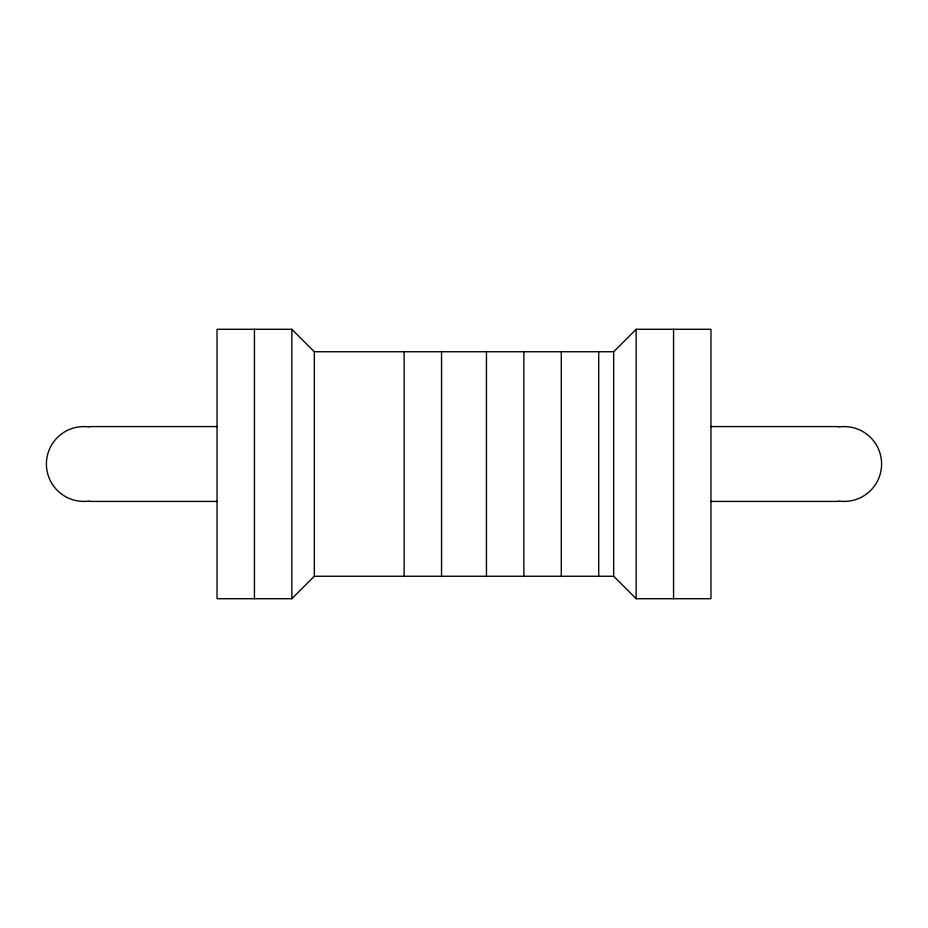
<?xml version="1.0" encoding="UTF-8"?>
<svg xmlns="http://www.w3.org/2000/svg" width="928" height="928" viewBox="0 0 928 928"><rect width="100%" height="100%" fill="white"/><g stroke="black" fill="none" stroke-linecap="round" stroke-linejoin="round"><path stroke-width="1.39" d="M291.868 598.711L314.325 576.253L613.675 576.253L636.132 598.711L710.964 598.711L710.964 329.289L636.132 329.289L613.675 351.747L314.325 351.747L291.868 329.289L217.036 329.289L217.036 598.711L291.868 598.711L291.868 329.289M89.83 426.578L217.036 426.578M710.964 426.578L838.17 426.578M89.83 501.422L217.036 501.422M710.964 501.422L838.17 501.422M673.554 329.289L673.554 598.711M636.132 329.289L636.132 598.711M613.675 351.747L613.675 576.253M598.711 351.747L598.711 576.253M561.289 351.747L561.289 576.253M523.868 351.747L523.868 576.253M486.446 351.747L486.446 576.253M441.554 351.747L441.554 576.253M404.132 351.747L404.132 576.253M314.325 351.747L314.325 576.253M254.446 329.289L254.446 598.711M838.599 426.996A37.422 37.422 0 0 1 881.6 464A37.422 37.422 0 0 1 838.599 501.004M89.401 501.004A37.422 37.422 0 0 1 46.4 464A37.422 37.422 0 0 1 89.401 426.996"/></g></svg>
